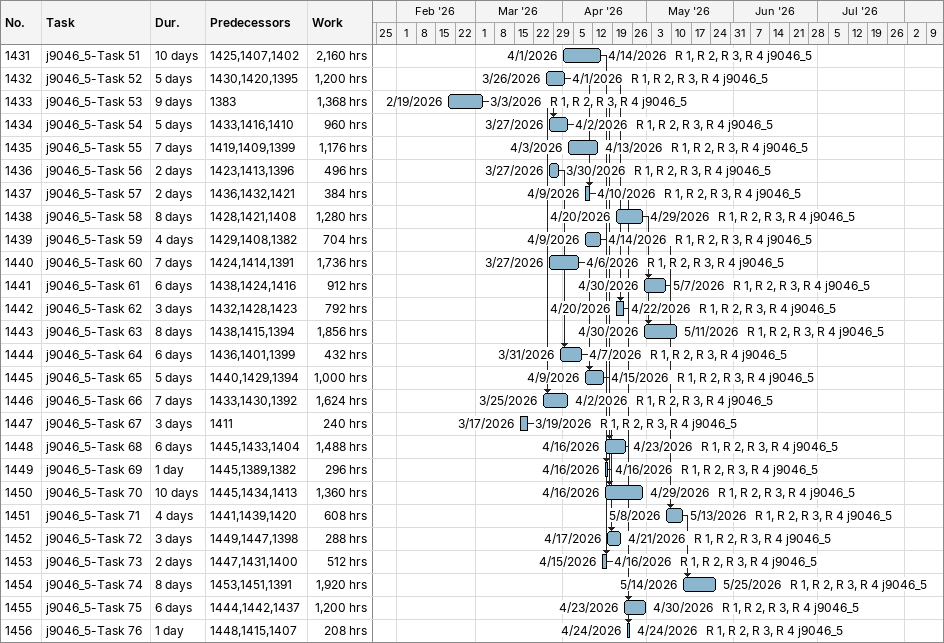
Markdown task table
| ID | Task | Duration | Start | Finish | Predecessors | Resources | Work (h) |
|---|---|---|---|---|---|---|---|
| 1431 | j9046_5-Task 51 | 10d | 2026-04-01 | 2026-04-14 | 1425, 1407, 1402 | R 1, R 2, R 3, R 4 j9046_5 | 2160 |
| 1432 | j9046_5-Task 52 | 5d | 2026-03-26 | 2026-04-01 | 1430, 1420, 1395 | R 1, R 2, R 3, R 4 j9046_5 | 1200 |
| 1433 | j9046_5-Task 53 | 9d | 2026-02-19 | 2026-03-03 | 1383 | R 1, R 2, R 3, R 4 j9046_5 | 1368 |
| 1434 | j9046_5-Task 54 | 5d | 2026-03-27 | 2026-04-02 | 1433, 1416, 1410 | R 1, R 2, R 3, R 4 j9046_5 | 960 |
| 1435 | j9046_5-Task 55 | 7d | 2026-04-03 | 2026-04-13 | 1419, 1409, 1399 | R 1, R 2, R 3, R 4 j9046_5 | 1176 |
| 1436 | j9046_5-Task 56 | 2d | 2026-03-27 | 2026-03-30 | 1423, 1413, 1396 | R 1, R 2, R 3, R 4 j9046_5 | 496 |
| 1437 | j9046_5-Task 57 | 2d | 2026-04-09 | 2026-04-10 | 1436, 1432, 1421 | R 1, R 2, R 3, R 4 j9046_5 | 384 |
| 1438 | j9046_5-Task 58 | 8d | 2026-04-20 | 2026-04-29 | 1428, 1421, 1408 | R 1, R 2, R 3, R 4 j9046_5 | 1280 |
| 1439 | j9046_5-Task 59 | 4d | 2026-04-09 | 2026-04-14 | 1429, 1408, 1382 | R 1, R 2, R 3, R 4 j9046_5 | 704 |
| 1440 | j9046_5-Task 60 | 7d | 2026-03-27 | 2026-04-06 | 1424, 1414, 1391 | R 1, R 2, R 3, R 4 j9046_5 | 1736 |
| 1441 | j9046_5-Task 61 | 6d | 2026-04-30 | 2026-05-07 | 1438, 1424, 1416 | R 1, R 2, R 3, R 4 j9046_5 | 912 |
| 1442 | j9046_5-Task 62 | 3d | 2026-04-20 | 2026-04-22 | 1432, 1428, 1423 | R 1, R 2, R 3, R 4 j9046_5 | 792 |
| 1443 | j9046_5-Task 63 | 8d | 2026-04-30 | 2026-05-11 | 1438, 1415, 1394 | R 1, R 2, R 3, R 4 j9046_5 | 1856 |
| 1444 | j9046_5-Task 64 | 6d | 2026-03-31 | 2026-04-07 | 1436, 1401, 1399 | R 1, R 2, R 3, R 4 j9046_5 | 432 |
| 1445 | j9046_5-Task 65 | 5d | 2026-04-09 | 2026-04-15 | 1440, 1429, 1394 | R 1, R 2, R 3, R 4 j9046_5 | 1000 |
| 1446 | j9046_5-Task 66 | 7d | 2026-03-25 | 2026-04-02 | 1433, 1430, 1392 | R 1, R 2, R 3, R 4 j9046_5 | 1624 |
| 1447 | j9046_5-Task 67 | 3d | 2026-03-17 | 2026-03-19 | 1411 | R 1, R 2, R 3, R 4 j9046_5 | 240 |
| 1448 | j9046_5-Task 68 | 6d | 2026-04-16 | 2026-04-23 | 1445, 1433, 1404 | R 1, R 2, R 3, R 4 j9046_5 | 1488 |
| 1449 | j9046_5-Task 69 | 1d | 2026-04-16 | 2026-04-16 | 1445, 1389, 1382 | R 1, R 2, R 3, R 4 j9046_5 | 296 |
| 1450 | j9046_5-Task 70 | 10d | 2026-04-16 | 2026-04-29 | 1445, 1434, 1413 | R 1, R 2, R 3, R 4 j9046_5 | 1360 |
| 1451 | j9046_5-Task 71 | 4d | 2026-05-08 | 2026-05-13 | 1441, 1439, 1420 | R 1, R 2, R 3, R 4 j9046_5 | 608 |
| 1452 | j9046_5-Task 72 | 3d | 2026-04-17 | 2026-04-21 | 1449, 1447, 1398 | R 1, R 2, R 3, R 4 j9046_5 | 288 |
| 1453 | j9046_5-Task 73 | 2d | 2026-04-15 | 2026-04-16 | 1447, 1431, 1400 | R 1, R 2, R 3, R 4 j9046_5 | 512 |
| 1454 | j9046_5-Task 74 | 8d | 2026-05-14 | 2026-05-25 | 1453, 1451, 1391 | R 1, R 2, R 3, R 4 j9046_5 | 1920 |
| 1455 | j9046_5-Task 75 | 6d | 2026-04-23 | 2026-04-30 | 1444, 1442, 1437 | R 1, R 2, R 3, R 4 j9046_5 | 1200 |
| 1456 | j9046_5-Task 76 | 1d | 2026-04-24 | 2026-04-24 | 1448, 1415, 1407 | R 1, R 2, R 3, R 4 j9046_5 | 208 |
